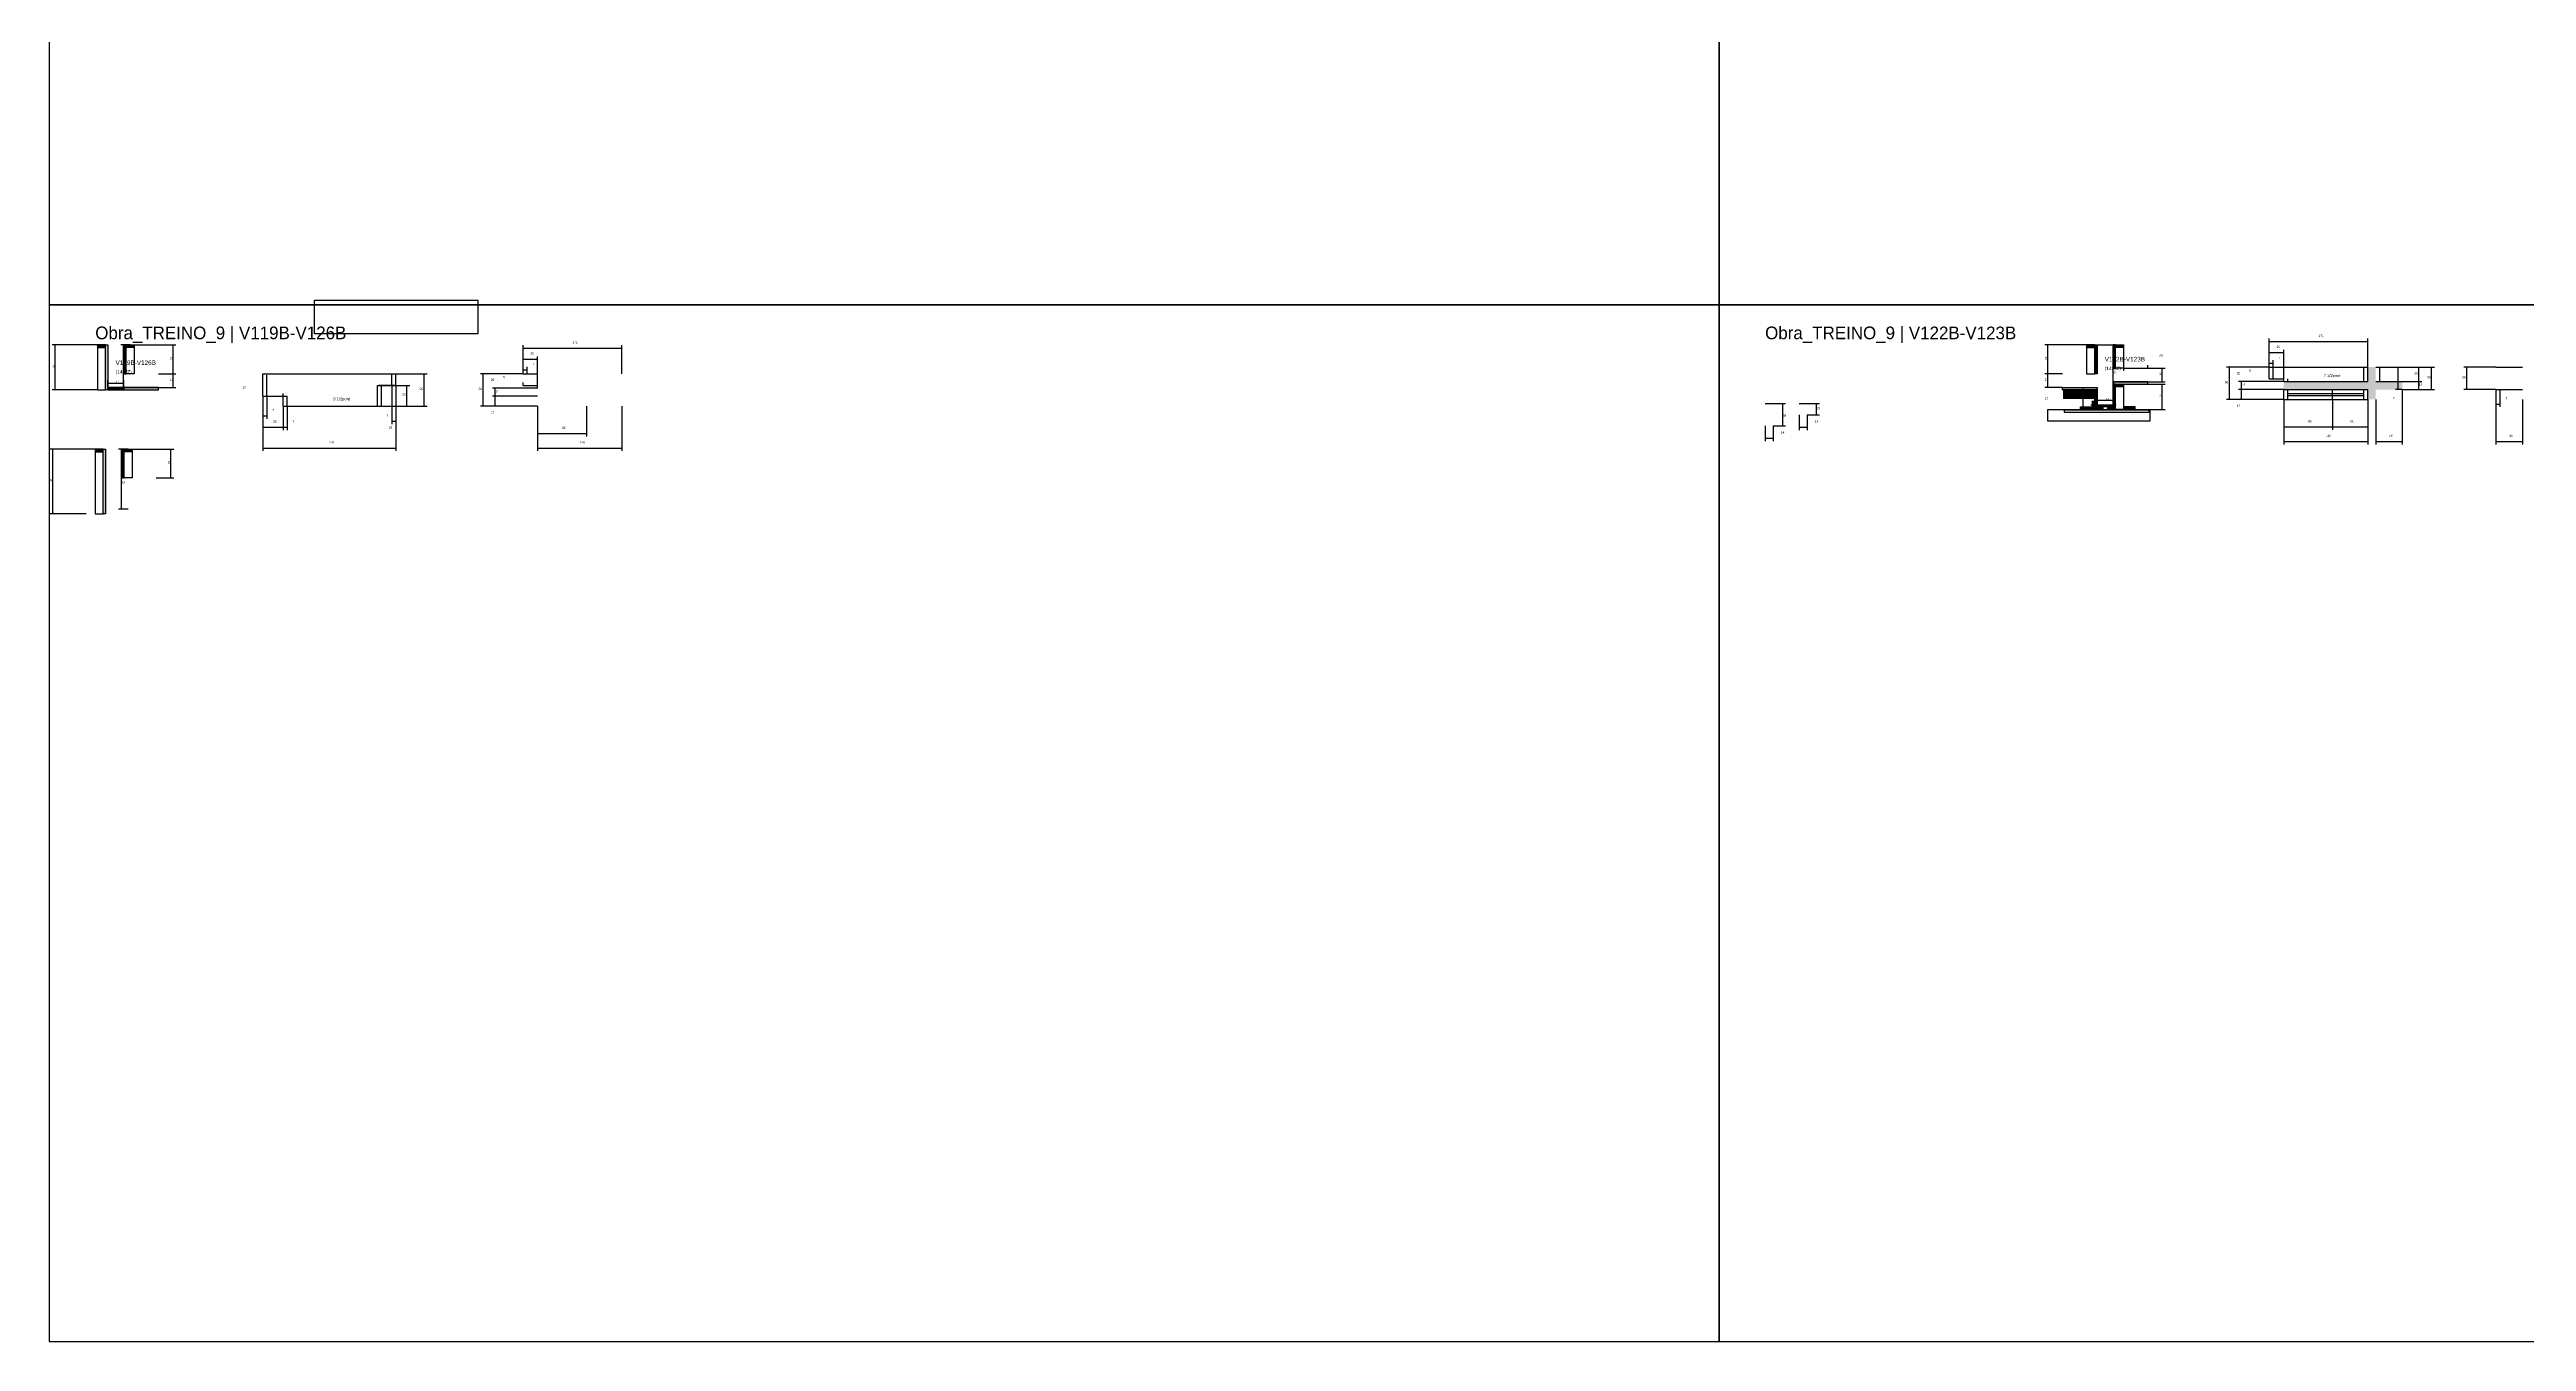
# Model space of a CAD drawing. Header units: metres. Extents: x -41 to 34840, y -36000 to 1848.
# Drawn here: x 8701 to 13002, y -36000 to -33757 of the extents above; entities that cross this region are included whole.
import ezdxf

# ---------------------------------------------------------------- set-up
doc = ezdxf.new("R2010")
doc.units = ezdxf.units.M
for name, color, linetype in [('barrote', 126, 'Continuous'), ('CELL_BORDER', 8, 'Continuous'), ('COTA', 4, 'Continuous'), ('Cota Seção (2x)', 4, 'Continuous'), ('Hachura', 253, 'Continuous'), ('LABEL_ID', 3, 'Continuous'), ('Madeira', 126, 'Continuous'), ('NOMENCLATURA', 7, 'Continuous'), ('Painéis', 200, 'Continuous'), ('SARR_2.2x7', 40, 'Continuous'), ('SCO-___-LAJ', 4, 'Continuous'), ('Texto Seção', 7, 'Continuous')]:
    doc.layers.add(name, color=color, linetype=linetype)

msp = doc.modelspace()

# ---------------------------------------------------------------- hatches: boundary and pattern name
at = {"layer": 'COTA'}
h = msp.add_hatch(dxfattribs=at)
h.set_pattern_fill('AR-CONC', scale=0.03)
h.paths.add_polyline_path([(12580.6, -34333.5), (12580.6, -34347.5), (12726.6, -34347.5), (12726.6, -34364.5), (12740.6, -34364.5), (12740.6, -34347.5), (12786.6, -34347.5), (12786.6, -34333.5), (12740.6, -34333.5), (12740.6, -34308.5), (12726.6, -34308.5), (12726.6, -34333.5)])
at = {"layer": 'Hachura'}
h = msp.add_hatch(dxfattribs=at)
h.set_pattern_fill('ANSI31', scale=0.5)
h.paths.add_polyline_path([(8797.7, -34274.4), (8797.7, -34270), (8797.7, -34270), (8783.7, -34270), (8783.7, -34270), (8783.7, -34274.4), (8783.7, -34274.4), (8797.7, -34274.4)])
h = msp.add_hatch(color=8, dxfattribs=at)
h.dxf.hatch_style = 1
h.paths.add_polyline_path([(8801.7, -34270), (8797.7, -34270), (8797.7, -34270), (8797.7, -34348), (8797.7, -34348), (8801.7, -34348), (8801.7, -34348), (8801.7, -34270)])
h = msp.add_hatch(color=8, dxfattribs=at)
h.dxf.hatch_style = 1
h.paths.add_polyline_path([(8833.7, -34270), (8829.7, -34270), (8829.7, -34320), (8833.7, -34320)])
h = msp.add_hatch(dxfattribs=at)
h.set_pattern_fill('ANSI31', scale=0.5)
h.paths.add_polyline_path([(8833.7, -34274.4), (8833.7, -34270), (8833.7, -34270), (8847.7, -34270), (8847.7, -34270), (8847.7, -34274.4), (8847.7, -34274.4), (8833.7, -34274.4)])
h = msp.add_hatch(dxfattribs=at)
h.set_pattern_fill('ANSI31', scale=0.5)
h.paths.add_polyline_path([(12252.4, -34274.4), (12252.4, -34270), (12252.4, -34270), (12238.4, -34270), (12238.4, -34270), (12238.4, -34274.4), (12238.4, -34274.4), (12252.4, -34274.4)])
h = msp.add_hatch(color=8, dxfattribs=at)
h.dxf.hatch_style = 1
h.paths.add_polyline_path([(12252.4, -34270), (12256.4, -34270), (12256.4, -34320), (12252.4, -34320)])
h = msp.add_hatch(color=8, dxfattribs=at)
h.dxf.hatch_style = 1
h.paths.add_polyline_path([(12288.4, -34270), (12284.4, -34270), (12284.4, -34270), (12284.4, -34310), (12284.4, -34310), (12288.4, -34310), (12288.4, -34310), (12288.4, -34270)])
h = msp.add_hatch(dxfattribs=at)
h.set_pattern_fill('ANSI31', scale=0.5)
h.paths.add_polyline_path([(12288.4, -34274.4), (12288.4, -34270), (12288.4, -34270), (12302.4, -34270), (12302.4, -34270), (12302.4, -34274.4), (12302.4, -34274.4), (12288.4, -34274.4)])
h = msp.add_hatch(color=8, dxfattribs=at)
h.dxf.hatch_style = 1
h.paths.add_polyline_path([(8829.7, -34348), (8829.7, -34344), (8829.7, -34344), (8801.7, -34344), (8801.7, -34344), (8801.7, -34348), (8801.7, -34348), (8829.7, -34348)])
h = msp.add_hatch(color=8, dxfattribs=at)
h.dxf.hatch_style = 1
h.paths.add_polyline_path([(8889.7, -34348), (8889.7, -34344), (8889.7, -34344), (8829.7, -34344), (8829.7, -34344), (8829.7, -34348), (8829.7, -34348), (8889.7, -34348)])
h = msp.add_hatch(color=8, dxfattribs=at)
h.dxf.hatch_style = 1
h.paths.add_polyline_path([(12196.4, -34348), (12196.4, -34344), (12196.4, -34344), (12256.4, -34344), (12256.4, -34344), (12256.4, -34348), (12256.4, -34348), (12196.4, -34348)])
h = msp.add_hatch(dxfattribs=at)
h.set_pattern_fill('ANSI31', scale=0.5)
h.paths.add_polyline_path([(12248, -34362), (12252.4, -34362), (12252.4, -34362), (12252.4, -34348), (12252.4, -34348), (12248, -34348), (12248, -34348), (12248, -34362)])
h = msp.add_hatch(dxfattribs=at)
h.set_pattern_fill('ANSI31', scale=0.5)
h.paths.add_polyline_path([(12248, -34382.3), (12252.4, -34382.3), (12252.4, -34382.3), (12252.4, -34368.3), (12252.4, -34368.3), (12248, -34368.3), (12248, -34368.3), (12248, -34382.3)])
h = msp.add_hatch(color=8, dxfattribs=at)
h.dxf.hatch_style = 1
h.paths.add_polyline_path([(12252.4, -34348), (12256.4, -34348), (12256.4, -34374), (12256.4, -34382), (12252.4, -34382)])
h = msp.add_hatch(color=8, dxfattribs=at)
h.dxf.hatch_style = 1
h.paths.add_polyline_path([(12344.4, -34338), (12344.4, -34334), (12344.4, -34334), (12284.4, -34334), (12284.4, -34334), (12284.4, -34338), (12284.4, -34338), (12344.4, -34338)])
h = msp.add_hatch(color=8, dxfattribs=at)
h.dxf.hatch_style = 1
h.paths.add_polyline_path([(12288.4, -34338), (12284.4, -34338), (12284.4, -34338), (12284.4, -34374), (12284.4, -34374), (12284.4, -34382), (12284.4, -34382), (12288.4, -34382), (12288.4, -34382), (12288.4, -34338)])
h = msp.add_hatch(dxfattribs=at)
h.set_pattern_fill('ANSI31', scale=0.5)
h.paths.add_polyline_path([(12288.4, -34342.4), (12288.4, -34338), (12288.4, -34338), (12302.4, -34338), (12302.4, -34338), (12302.4, -34342.4), (12302.4, -34342.4), (12288.4, -34342.4)])
h = msp.add_hatch(dxfattribs=at)
h.set_pattern_fill('ANSI31', scale=0.5)
h.paths.add_polyline_path([(12228, -34382), (12228, -34377.6), (12228, -34377.6), (12248, -34377.6), (12248, -34377.6), (12248, -34382), (12248, -34382), (12228, -34382)])
h = msp.add_hatch(color=8, dxfattribs=at)
h.dxf.hatch_style = 1
h.paths.add_polyline_path([(12256.4, -34377.6), (12256.4, -34374), (12256.4, -34374), (12284.4, -34374), (12284.4, -34374), (12284.4, -34377.6), (12284.4, -34377.6), (12256.4, -34377.6)])
h = msp.add_hatch(dxfattribs=at)
h.set_pattern_fill('ANSI31', scale=0.5)
h.paths.add_polyline_path([(12256.4, -34382), (12256.4, -34377.6), (12256.4, -34377.6), (12266.4, -34377.6), (12266.4, -34377.6), (12266.4, -34382), (12266.4, -34382), (12256.4, -34382)])
h = msp.add_hatch(dxfattribs=at)
h.set_pattern_fill('ANSI31', scale=0.5)
h.paths.add_polyline_path([(12284.4, -34382), (12284.4, -34377.6), (12284.4, -34377.6), (12274.4, -34377.6), (12274.4, -34377.6), (12274.4, -34382), (12274.4, -34382), (12284.4, -34382)])
h = msp.add_hatch(dxfattribs=at)
h.set_pattern_fill('ANSI31', scale=0.5)
h.paths.add_polyline_path([(12322.4, -34382), (12322.4, -34377.6), (12322.4, -34377.6), (12302.4, -34377.6), (12302.4, -34377.6), (12302.4, -34382), (12302.4, -34382), (12322.4, -34382)])
h = msp.add_hatch(dxfattribs=at)
h.set_pattern_fill('ANSI31', scale=0.5)
h.paths.add_polyline_path([(8794, -34455.3), (8794, -34450.9), (8794, -34450.9), (8780, -34450.9), (8780, -34450.9), (8780, -34455.3), (8780, -34455.3), (8794, -34455.3)])
h = msp.add_hatch(color=8, dxfattribs=at)
h.dxf.hatch_style = 1
h.paths.add_polyline_path([(8798, -34450.9), (8794, -34450.9), (8794, -34450.9), (8794, -34562.9), (8794, -34562.9), (8798, -34562.9), (8798, -34562.9), (8798, -34450.9)])
h = msp.add_hatch(color=8, dxfattribs=at)
h.dxf.hatch_style = 1
h.paths.add_polyline_path([(8830, -34450.9), (8826, -34450.9), (8826, -34500.9), (8830, -34500.9)])
h = msp.add_hatch(dxfattribs=at)
h.set_pattern_fill('ANSI31', scale=0.5)
h.paths.add_polyline_path([(8830, -34455.3), (8830, -34450.9), (8830, -34450.9), (8844, -34450.9), (8844, -34450.9), (8844, -34455.3), (8844, -34455.3), (8830, -34455.3)])

# ---------------------------------------------------------------- linework, layer by layer
at = {"layer": 'barrote'}
msp.add_lwpolyline([(12348.3, -34402), (12170.7, -34402), (12170.7, -34382), (12348.3, -34382)], close=True, dxfattribs=at)
at = {"layer": 'CELL_BORDER'}
for points in [[(8700, -34200), (11600, -34200), (11600, -32400), (8700, -32400)], [(11600, -34200), (14500, -34200), (14500, -32400), (11600, -32400)], [(8700, -36000), (11600, -36000), (11600, -34200), (8700, -34200)], [(11600, -36000), (14500, -36000), (14500, -34200), (11600, -34200)]]:
    msp.add_lwpolyline(points, close=True, dxfattribs=at)
at = {"layer": 'COTA'}
for p, q in [((8783.7, -34270), (8705.3, -34270)), ((8710.3, -34348), (8710.3, -34270)), ((8847.7, -34270), (8920.1, -34270)), ((8915.1, -34320), (8915.1, -34270)), ((9523.3, -34320.1), (9523.3, -34270.5)), ((9523.3, -34275.5), (9694.3, -34275.5)), ((9694.3, -34320.1), (9694.3, -34270.5)), ((12238.4, -34270), (12166, -34270)), ((12171, -34320), (12171, -34270)), ((12302.4, -34270), (12302.4, -34315)), ((12555.6, -34308.5), (12555.6, -34259)), ((12555.6, -34264), (12726.6, -34264)), ((12555.6, -34308.5), (12555.6, -34278.3)), ((12555.6, -34283.3), (12580.6, -34283.3)), ((12580.6, -34328.5), (12580.6, -34278.3)), ((12726.6, -34308.5), (12726.6, -34259)), ((8889.7, -34320), (8920.1, -34320)), ((8889.7, -34320), (8920.1, -34320)), ((8915.1, -34344), (8915.1, -34320)), ((9302.1, -34320.1), (9356.3, -34320.1)), ((9351.3, -34376.1), (9351.3, -34320.1)), ((9523.3, -34320.1), (9448.8, -34320.1)), ((9453.8, -34376.1), (9453.8, -34320.1)), ((9523.3, -34320.1), (9523.3, -34289.8)), ((9523.3, -34294.8), (9548.3, -34294.8)), ((9523.3, -34320.1), (9523.3, -34308.1)), ((9523.3, -34313.1), (9530.3, -34313.1)), ((9523.3, -34320.1), (9523.3, -34315.1)), ((9523.3, -34320.1), (9548.3, -34320.1)), ((9530.3, -34320.1), (9530.3, -34308.1)), ((9548.3, -34340.1), (9548.3, -34289.8)), ((9548.3, -34345.1), (9548.3, -34315.1)), ((12196.4, -34320), (12166, -34320)), ((12196.4, -34320), (12166, -34320)), ((12171, -34344), (12171, -34320)), ((12302.4, -34310), (12344.4, -34310)), ((12344.4, -34310), (12344.4, -34305)), ((12344.4, -34310), (12374.8, -34310)), ((12369.8, -34334), (12369.8, -34310)), ((12555.6, -34308.5), (12481.2, -34308.5)), ((12486.2, -34364.5), (12486.2, -34308.5)), ((12555.6, -34308.5), (12555.6, -34296.5)), ((12555.6, -34301.5), (12562.6, -34301.5)), ((12555.6, -34308.5), (12555.6, -34303.5)), ((12555.6, -34308.5), (12580.6, -34308.5)), ((12555.6, -34328.5), (12555.6, -34323.5)), ((12562.6, -34308.5), (12562.6, -34296.5)), ((12580.6, -34333.5), (12580.6, -34303.5)), ((12580.6, -34333.5), (12580.6, -34323.5)), ((12786.6, -34308.5), (12820.4, -34308.5)), ((12786.6, -34308.5), (12842.4, -34308.5)), ((12815.4, -34333.5), (12815.4, -34308.5)), ((12837.4, -34347.5), (12837.4, -34308.5)), ((12949.2, -34308.5), (12893.5, -34308.5)), ((12898.5, -34347.5), (12898.5, -34308.5)), ((8783.7, -34348), (8705.3, -34348)), ((8889.7, -34344), (8920.1, -34344)), ((9071.1, -34359.1), (9071.1, -34354.1)), ((9071.1, -34359.1), (9071.1, -34454)), ((9071.1, -34359.1), (9106.1, -34359.1)), ((9071.1, -34359.1), (9071.1, -34398.1)), ((9071.1, -34359.1), (9071.1, -34417.8)), ((9078.1, -34359.1), (9078.1, -34398.1)), ((9106.1, -34376.1), (9106.1, -34354.1)), ((9302.1, -34340.1), (9272.1, -34340.1)), ((9277.1, -34376.1), (9277.1, -34340.1)), ((9295.1, -34340.1), (9295.1, -34407.4)), ((9302.1, -34340.1), (9302.1, -34454)), ((9302.1, -34340.1), (9302.1, -34407.4)), ((9302.1, -34340.1), (9326.1, -34340.1)), ((9321.1, -34376.1), (9321.1, -34340.1)), ((9548.3, -34345.1), (9469.8, -34345.1)), ((9548.3, -34359.1), (9469.8, -34359.1)), ((9548.3, -34359.1), (9469.8, -34359.1)), ((9474.8, -34359.1), (9474.8, -34345.1)), ((9474.8, -34376.1), (9474.8, -34359.1)), ((9523.3, -34340.1), (9523.3, -34335.1)), ((9523.3, -34340.1), (9548.3, -34340.1)), ((9548.3, -34345.1), (9548.3, -34335.1)), ((12196.4, -34344), (12166, -34344)), ((12196.4, -34348), (12196.4, -34343)), ((12196.4, -34348), (12232.4, -34348)), ((12232.4, -34382), (12232.4, -34343)), ((12344.4, -34334), (12374.8, -34334)), ((12344.4, -34338), (12374.8, -34338)), ((12369.8, -34382), (12369.8, -34338)), ((12580.6, -34364.5), (12481.2, -34364.5)), ((12580.6, -34333.5), (12502.1, -34333.5)), ((12580.6, -34347.5), (12502.1, -34347.5)), ((12580.6, -34347.5), (12502.1, -34347.5)), ((12580.6, -34364.5), (12502.1, -34364.5)), ((12507.1, -34347.5), (12507.1, -34333.5)), ((12507.1, -34364.5), (12507.1, -34347.5)), ((12555.6, -34328.5), (12580.6, -34328.5)), ((12580.6, -34364.5), (12580.6, -34417.3)), ((12580.6, -34364.5), (12580.6, -34442.5)), ((12665.6, -34364.5), (12665.6, -34417.3)), ((12665.6, -34364.5), (12665.6, -34417.3)), ((12726.6, -34364.5), (12726.6, -34417.3)), ((12726.6, -34364.5), (12726.6, -34442.5)), ((12740.6, -34364.5), (12740.6, -34442.5)), ((12786.6, -34347.5), (12774.6, -34347.5)), ((12779.6, -34347.5), (12779.6, -34333.5)), ((12779.6, -34333.5), (12784.6, -34333.5)), ((12786.6, -34333.5), (12820.4, -34333.5)), ((12786.6, -34333.5), (12820.4, -34333.5)), ((12786.6, -34347.5), (12820.4, -34347.5)), ((12786.6, -34347.5), (12842.4, -34347.5)), ((12786.6, -34347.5), (12786.6, -34442.5)), ((12815.4, -34347.5), (12815.4, -34333.5)), ((12949.2, -34347.5), (12893.5, -34347.5)), ((12949.2, -34347.5), (12949.2, -34442.5)), ((12949.2, -34347.5), (12949.2, -34377.5)), ((12956.2, -34347.5), (12956.2, -34377.5)), ((12995.2, -34364.5), (12995.2, -34442.5)), ((9071.1, -34393.1), (9078.1, -34393.1)), ((9106.1, -34376.1), (9106.1, -34417.8)), ((9106.1, -34376.1), (9106.1, -34417.8)), ((9113.1, -34376.1), (9113.1, -34417.8)), ((9277.1, -34376.1), (9356.3, -34376.1)), ((9277.1, -34376.1), (9326.1, -34376.1)), ((9277.1, -34376.1), (9282.1, -34376.1)), ((9295.1, -34402.4), (9302.1, -34402.4)), ((9548.3, -34376.1), (9448.8, -34376.1)), ((9548.3, -34376.1), (9469.8, -34376.1)), ((9548.3, -34376.1), (9548.3, -34428.9)), ((9548.3, -34376.1), (9548.3, -34454)), ((9633.3, -34376.1), (9633.3, -34428.9)), ((9694.3, -34376.1), (9694.3, -34454)), ((11680, -34410.5), (11680, -34436.8)), ((11694, -34371.5), (11715.6, -34371.5)), ((11694, -34410.5), (11715.6, -34410.5)), ((11694, -34410.5), (11694, -34436.8)), ((11710.6, -34410.5), (11710.6, -34371.5)), ((11738.9, -34391.5), (11738.9, -34417.8)), ((11752.9, -34371.5), (11774.4, -34371.5)), ((11752.9, -34391.5), (11774.4, -34391.5)), ((11752.9, -34391.5), (11752.9, -34417.8)), ((11769.4, -34391.5), (11769.4, -34371.5)), ((12311.9, -34382), (12374.8, -34382)), ((12580.6, -34412.3), (12665.6, -34412.3)), ((12665.6, -34412.3), (12726.6, -34412.3)), ((12949.2, -34372.5), (12956.2, -34372.5)), ((8780, -34450.9), (8701.5, -34450.9)), ((8706.5, -34562.9), (8706.5, -34450.9)), ((8844, -34450.9), (8916.4, -34450.9)), ((8911.4, -34500.9), (8911.4, -34450.9)), ((9071.1, -34412.8), (9106.1, -34412.8)), ((9071.1, -34449), (9302.1, -34449)), ((9106.1, -34412.8), (9113.1, -34412.8)), ((9548.3, -34423.9), (9633.3, -34423.9)), ((9548.3, -34449), (9694.3, -34449)), ((11680, -34431.8), (11694, -34431.8)), ((11738.9, -34412.8), (11752.9, -34412.8)), ((12580.6, -34437.5), (12726.6, -34437.5)), ((12740.6, -34437.5), (12786.6, -34437.5)), ((12949.2, -34437.5), (12995.2, -34437.5)), ((8886, -34500.9), (8916.4, -34500.9)), ((8764.4, -34562.9), (8701.5, -34562.9))]:
    msp.add_line(p, q, dxfattribs=at)
at = {"layer": 'Cota Seção (2x)'}
for p, q in [((8840.7, -34270), (8824.2, -34270)), ((8829.2, -34344), (8829.2, -34270)), ((12245.4, -34270), (12289.4, -34270)), ((12284.4, -34374), (12284.4, -34270)), ((8801.7, -34344), (8801.7, -34331)), ((8801.7, -34336), (8829.7, -34336)), ((8840.7, -34344), (8824.2, -34344)), ((8829.7, -34344), (8829.7, -34331)), ((12256.4, -34382), (12256.4, -34361)), ((12256.4, -34366), (12284.4, -34366)), ((12284.4, -34382), (12284.4, -34361)), ((12245.4, -34374), (12289.4, -34374)), ((8837, -34450.9), (8820.5, -34450.9)), ((8825.5, -34554.9), (8825.5, -34450.9)), ((8837, -34554.9), (8820.5, -34554.9))]:
    msp.add_line(p, q, dxfattribs=at)
at = {"layer": 'Madeira'}
for points in [[(8797.7, -34274.4), (8797.7, -34270), (8783.7, -34270), (8783.7, -34274.4)], [(8797.7, -34270), (8783.7, -34270), (8783.7, -34348), (8797.7, -34348)], [(8833.7, -34274.4), (8833.7, -34270), (8847.7, -34270), (8847.7, -34274.4)], [(8833.7, -34270), (8847.7, -34270), (8847.7, -34320), (8833.7, -34320)], [(12252.4, -34274.4), (12252.4, -34270), (12238.4, -34270), (12238.4, -34274.4)], [(12252.4, -34270), (12238.4, -34270), (12238.4, -34320), (12252.4, -34320)], [(12288.4, -34274.4), (12288.4, -34270), (12302.4, -34270), (12302.4, -34274.4)], [(12288.4, -34270), (12302.4, -34270), (12302.4, -34310), (12288.4, -34310)], [(12248, -34362), (12252.4, -34362), (12252.4, -34348), (12248, -34348)], [(12248, -34382.3), (12252.4, -34382.3), (12252.4, -34368.3), (12248, -34368.3)], [(12288.4, -34342.4), (12288.4, -34338), (12302.4, -34338), (12302.4, -34342.4)], [(12288.4, -34338), (12302.4, -34338), (12302.4, -34382), (12288.4, -34382)], [(12348.3, -34402), (12170.7, -34402), (12170.7, -34382), (12348.3, -34382)], [(12228, -34382), (12228, -34377.6), (12248, -34377.6), (12248, -34382)], [(12256.4, -34382), (12256.4, -34377.6), (12266.4, -34377.6), (12266.4, -34382)], [(12284.4, -34382), (12284.4, -34377.6), (12274.4, -34377.6), (12274.4, -34382)], [(12322.4, -34382), (12322.4, -34377.6), (12302.4, -34377.6), (12302.4, -34382)], [(8794, -34455.3), (8794, -34450.9), (8780, -34450.9), (8780, -34455.3)], [(8794, -34450.9), (8780, -34450.9), (8780, -34562.9), (8794, -34562.9)], [(8830, -34455.3), (8830, -34450.9), (8844, -34450.9), (8844, -34455.3)], [(8830, -34450.9), (8844, -34450.9), (8844, -34500.9), (8830, -34500.9)]]:
    msp.add_lwpolyline(points, close=True, dxfattribs=at)
at = {"layer": 'NOMENCLATURA'}
msp.add_lwpolyline([(9161, -34191.9), (9444.2, -34191.9), (9444.2, -34250.7), (9161, -34250.7)], close=True, dxfattribs=at)
at = {"layer": 'Painéis'}
for p, q in [((12256.4, -34320), (12256.4, -34270)), ((12284.4, -34310), (12284.4, -34270)), ((9071.1, -34320.1), (9302.1, -34320.1)), ((9071.1, -34359.1), (9071.1, -34320.1)), ((9302.1, -34340.1), (9302.1, -34320.1)), ((12555.6, -34308.5), (12726.6, -34308.5)), ((12555.6, -34328.5), (12555.6, -34308.5)), ((12726.6, -34333.5), (12726.6, -34308.5)), ((12740.6, -34308.5), (12786.6, -34308.5)), ((12949.2, -34308.5), (12995.2, -34308.5)), ((8801.7, -34344), (8829.7, -34344)), ((8829.7, -34344), (8889.7, -34344)), ((9071.1, -34359.1), (9106.1, -34359.1)), ((9106.1, -34376.1), (9106.1, -34359.1)), ((9277.1, -34340.1), (9302.1, -34340.1)), ((9277.1, -34376.1), (9277.1, -34340.1)), ((9523.3, -34340.1), (9548.3, -34340.1)), ((12196.4, -34344), (12256.4, -34344)), ((12196.4, -34348), (12196.4, -34344)), ((12256.4, -34348), (12256.4, -34344)), ((12256.4, -34382), (12256.4, -34348)), ((12284.4, -34334), (12344.4, -34334)), ((12284.4, -34338), (12284.4, -34334)), ((12284.4, -34382), (12284.4, -34338)), ((12344.4, -34338), (12344.4, -34334)), ((12555.6, -34328.5), (12580.6, -34328.5)), ((12580.6, -34333.5), (12580.6, -34328.5)), ((12580.6, -34333.5), (12726.6, -34333.5)), ((12580.6, -34347.5), (12726.6, -34347.5)), ((12580.6, -34364.5), (12580.6, -34347.5)), ((12580.6, -34364.5), (12726.6, -34364.5)), ((12665.6, -34364.5), (12665.6, -34347.5)), ((12726.6, -34364.5), (12726.6, -34347.5)), ((12740.6, -34333.5), (12786.6, -34333.5)), ((12949.2, -34347.5), (12995.2, -34347.5)), ((9106.1, -34376.1), (9277.1, -34376.1)), ((11680, -34371.5), (11694, -34371.5)), ((11738.9, -34371.5), (11752.9, -34371.5)), ((12256.4, -34374), (12284.4, -34374)), ((12256.4, -34377.6), (12256.4, -34374)), ((12284.4, -34377.6), (12284.4, -34374))]:
    msp.add_line(p, q, dxfattribs=at)
for points in [[(8797.7, -34270), (8801.7, -34270), (8801.7, -34348), (8797.7, -34348)], [(8833.7, -34270), (8829.7, -34270), (8829.7, -34320), (8833.7, -34320)], [(12252.4, -34270), (12256.4, -34270), (12256.4, -34320), (12252.4, -34320)], [(12288.4, -34270), (12284.4, -34270), (12284.4, -34310), (12288.4, -34310)], [(8829.7, -34348), (8829.7, -34344), (8801.7, -34344), (8801.7, -34348)], [(8889.7, -34348), (8889.7, -34344), (8829.7, -34344), (8829.7, -34348)], [(12196.4, -34348), (12196.4, -34344), (12256.4, -34344), (12256.4, -34348)], [(12252.4, -34348), (12256.4, -34348), (12256.4, -34382), (12252.4, -34382)], [(12344.4, -34338), (12344.4, -34334), (12284.4, -34334), (12284.4, -34338)], [(12288.4, -34338), (12284.4, -34338), (12284.4, -34382), (12288.4, -34382)], [(12256.4, -34377.6), (12256.4, -34374), (12284.4, -34374), (12284.4, -34377.6)], [(8794, -34450.9), (8798, -34450.9), (8798, -34562.9), (8794, -34562.9)], [(8830, -34450.9), (8826, -34450.9), (8826, -34500.9), (8830, -34500.9)]]:
    msp.add_lwpolyline(points, close=True, dxfattribs=at)
at = {"layer": 'SARR_2.2x7'}
for p, q in [((9078.1, -34359.1), (9078.1, -34322.3)), ((9295.1, -34340.1), (9295.1, -34320.1)), ((12562.6, -34328.5), (12562.6, -34308.5)), ((12719.6, -34333.5), (12719.6, -34308.5)), ((12747.6, -34333.5), (12747.6, -34308.5)), ((12779.6, -34333.5), (12779.6, -34308.5)), ((9106.1, -34359.1), (9113.1, -34359.1)), ((9113.1, -34376.1), (9113.1, -34359.1)), ((9270.1, -34376.1), (9270.1, -34340.1)), ((9270.1, -34340.1), (9277.1, -34340.1)), ((12197.4, -34349.6), (12255.6, -34349.6)), ((12197.4, -34351.8), (12255.6, -34351.8)), ((12197.4, -34353.9), (12255.6, -34353.9)), ((12197.4, -34356), (12255.6, -34356)), ((12197.4, -34358.1), (12255.6, -34358.1)), ((12197.4, -34360.2), (12255.6, -34360.2)), ((12197.4, -34362.4), (12255.6, -34362.4)), ((12587.6, -34333.5), (12587.6, -34328.5)), ((12587.6, -34364.5), (12587.6, -34347.5)), ((12587.6, -34354.5), (12665.6, -34354.5)), ((12587.6, -34357.5), (12665.6, -34357.5)), ((12665.6, -34354.5), (12719.6, -34354.5)), ((12665.6, -34357.5), (12719.6, -34357.5)), ((12719.6, -34364.5), (12719.6, -34347.5))]:
    msp.add_line(p, q, dxfattribs=at)
at = {"layer": 'SCO-___-LAJ'}
msp.add_lwpolyline([(12346.8, -34383.4), (12199.1, -34383.4), (12199.1, -34386.6), (12346.8, -34386.6)], close=True, dxfattribs=at)

# ---------------------------------------------------------------- texts
at = {"layer": 'COTA'}
for s, p in [('25', (9535.8, -34286.8)), ('171', (9608.8, -34267.5)), ('25', (12568.1, -34275.3)), ('171', (12641.1, -34256)), ('39', (8704.8, -34309)), ('25', (8909.6, -34295)), ('5', (9488.2, -34327.7)), ('7', (9539.6, -34305.1)), ('25', (12165.5, -34295)), ('20', (12364.3, -34290)), ('12', (12364.3, -34322)), ('25', (12499.1, -34321)), ('5', (12520.6, -34316.2)), ('7', (12572, -34293.5)), ('25', (12807.4, -34321)), ('39', (12829.4, -34328)), ('39', (12890.5, -34328)), ('12', (8909.6, -34332)), ('17', (9035.4, -34345.9)), ('36', (9313.1, -34358.1)), ('56', (9343.3, -34348.1)), ('56', (9445.8, -34348.1)), ('25', (9466.8, -34332.6)), ('14', (9474.8, -34352.1)), ('12', (12165.5, -34332)), ('17', (12165.5, -34365)), ('22', (12364.3, -34360)), ('56', (12478.2, -34336.5)), ('14', (12507.1, -34340.5)), ('7', (12770.3, -34364.5)), ('14', (12815.4, -34340.5)), ('7', (12965.6, -34364.5)), ('7', (9087.4, -34385.1)), ('35', (9088.6, -34404.8)), ('7', (9122.4, -34404.8)), ('7', (9285.7, -34394.4)), ('25', (9289.6, -34415.1)), ('17', (9466.8, -34389.2)), ('85', (9590.8, -34415.9)), ('39', (11710.6, -34394.5)), ('14', (11766.2, -34404.8)), ('20', (11769.4, -34381.5)), ('17', (12499.1, -34377.7)), ('85', (12623.1, -34404.3)), ('61', (12696.1, -34404.3)), ('231', (9186.6, -34441)), ('146', (9621.3, -34441)), ('14', (11707.4, -34423.8)), ('146', (12653.6, -34429.5)), ('46', (12763.6, -34429.5)), ('46', (12972.2, -34429.5)), ('25', (8905.9, -34475.9)), ('56', (8701, -34506.9))]:
    msp.add_text(s, height=4, dxfattribs=at).set_placement(p)
at = {"layer": 'Cota Seção (2x)'}
for s, p in [('37', (8829.2, -34300)), ('52', (12284.4, -34320)), ('14', (8816, -34336)), ('14', (12271.3, -34366)), ('52', (8825.5, -34510.9))]:
    msp.add_text(s, height=4, dxfattribs=at).set_placement(p)
at = {"layer": 'LABEL_ID'}
for s, p in [('Obra_TREINO_9 | V119B-V126B', (8780, -34260)), ('Obra_TREINO_9 | V122B-V123B', (11680, -34260))]:
    msp.add_text(s, height=22, dxfattribs=at).set_placement(p)
at = {"layer": 'NOMENCLATURA'}
for s, p in [('7 1/2pont', (12650.2, -34325.8)), ('8 1/2pont', (9193.4, -34366.1))]:
    msp.add_text(s, height=5, dxfattribs=at).set_placement(p)
at = {"layer": 'Texto Seção'}
for s, height, p in [('V119B-V126B', 8, (8815.3, -34304.7)), ('(14x37)', 6, (8815.3, -34319.7)), ('V122B-V123B', 8, (12269.7, -34298.6)), ('(14x52)', 6, (12269.7, -34313.6))]:
    msp.add_text(s, height=height, dxfattribs=at).set_placement(p)

doc.saveas('drawing.dxf')
